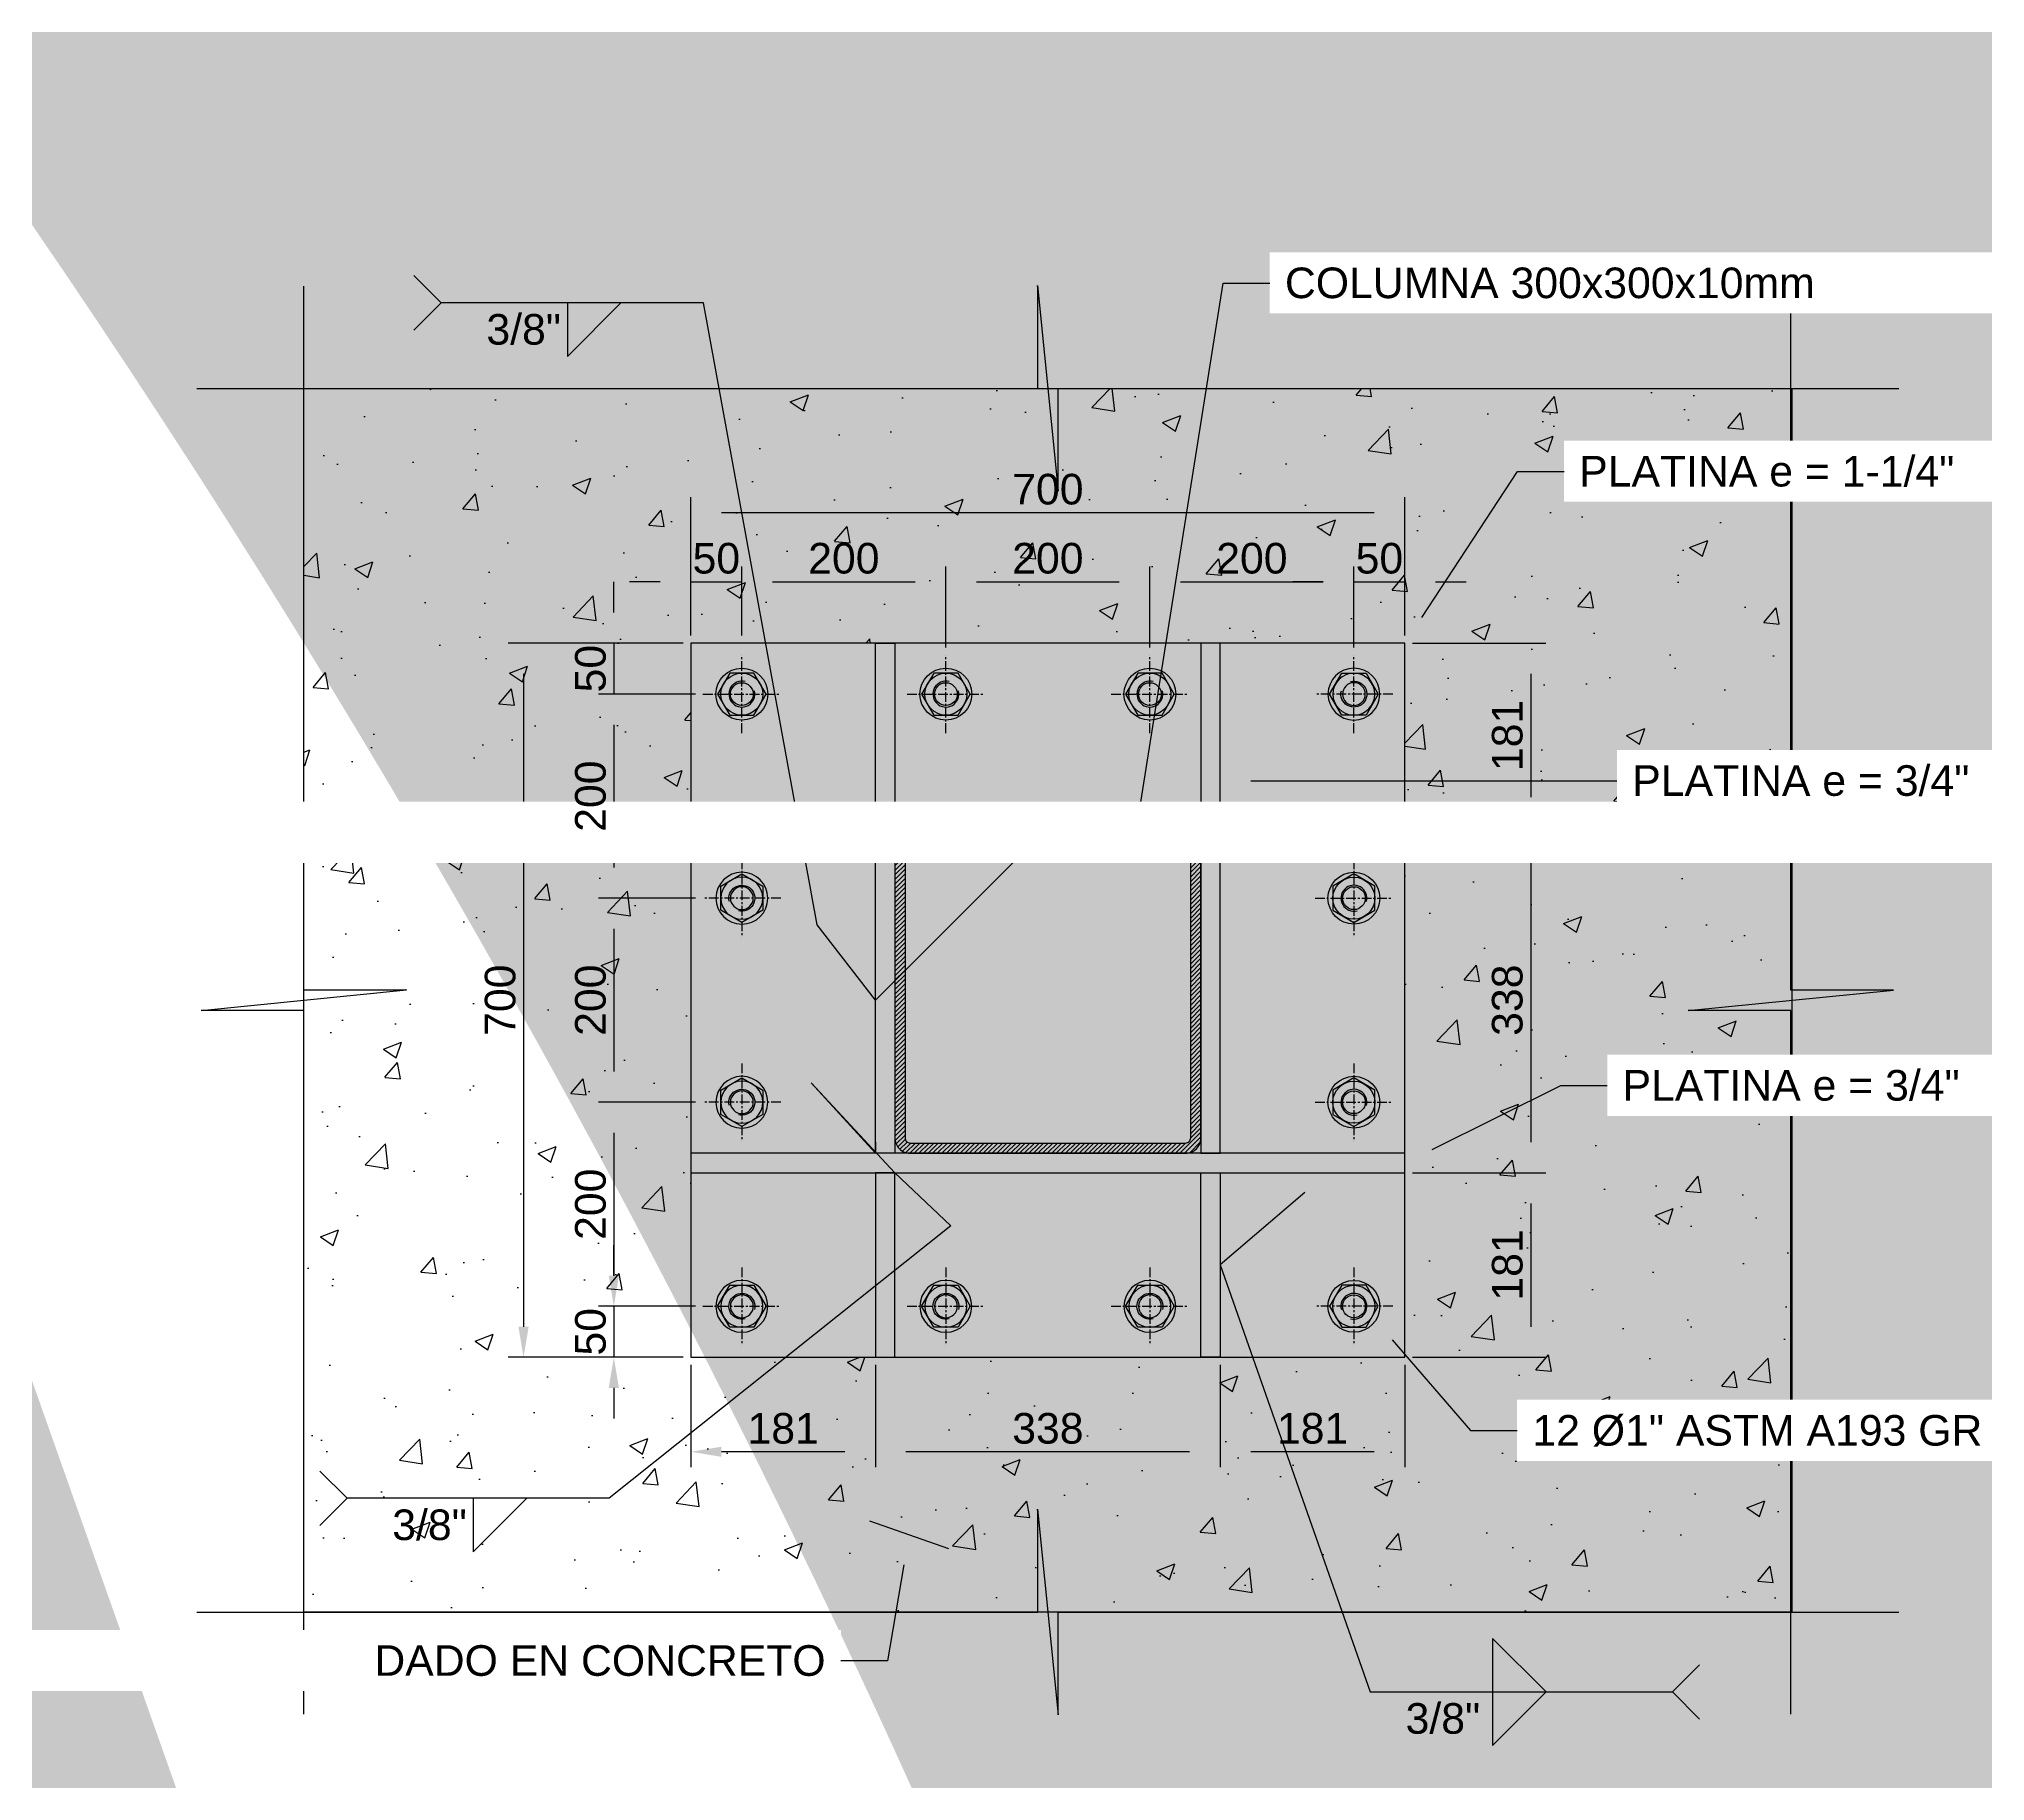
# Model space of a CAD drawing. Header units: millimetres. Extents: x -1367288 to 157996, y -18171 to 61708.
# Drawn here: x 15798 to 17706, y 14940 to 16647 of the extents above; entities that cross this region are included whole.
import ezdxf
from ezdxf import colors
from ezdxf.entities.mleader import LeaderData, LeaderLine
from ezdxf.enums import TextEntityAlignment as Align
from ezdxf.math import Vec2, Vec3

# ---------------------------------------------------------------- set-up
doc = ezdxf.new("R2010")
doc.units = ezdxf.units.MM
doc.header["$LTSCALE"] = 0.3
doc.linetypes.add('CENTER', pattern=[50.8, 31.75, -6.35, 6.35, -6.35])
for name, color, linetype in [('EE-CENTROS', 8, 'CENTER'), ('EE-TEXTO 2', 2, 'Continuous'), ('SIM-ACHURADOS', 8, 'Continuous'), ('SIM-CONCRETO', 8, 'Continuous'), ('SIM-COTAS', 1, 'Continuous'), ('SIM-PLATINAS', 2, 'Continuous'), ('SIM-PTE 300x300x10', 71, 'Continuous')]:
    doc.layers.add(name, color=color, linetype=linetype)
doc.styles.add('ARIAL EE', font='arial.ttf')
doc.styles.get("Standard").update_dxf_attribs({"font": 'arial.ttf'})
doc.dimstyles.new('EE 1_STANDAR', dxfattribs={"dimtxt": 2, "dimasz": 2, "dimexe": 1, "dimexo": 0.5, "dimgap": 0.5, "dimtad": 1, "dimdec": 0, "dimdsep": 46, "dimtxsty": 'ARIAL EE', "dimcen": 1.5, "dimclrd": 256, "dimclre": 256, "dimclrt": 2, "dimadec": 0, "dimazin": 0, "dimtfac": 1, "dimtdec": 0, "dimtix": 1, "dimtmove": 0, "dimatfit": 2, "dimfxl": 1, "dimlwd": -1, "dimlwe": -1, "dimarcsym": 0})

# ---------------------------------------------------------------- blocks, each defined once
blk = doc.blocks.new('TUERCA 1')
blk.add_lwpolyline([(-11.9, 20.6), (-23.8, 0), (-11.9, -20.6), (11.9, -20.6), (23.8, 0), (11.9, 20.6)], close=True)
for radius in [25.4, 20.6, 11.2]:
    blk.add_circle((0, 0), radius)
blk.add_arc((0, 0), 12.7, 75, 15)
at = {"layer": 'EE-CENTROS', "linetype": 'CENTER'}
for p, q in [((0, -38.1), (0, 38.1)), ((-38.1, 0), (38.1, 0))]:
    blk.add_line(p, q, dxfattribs=at)
blk = doc.blocks.new('*D330')
at = {"layer": 'SIM-COTAS', "transparency": 16777216}
for p, q in [((16429.9, 16054.9), (16258.4, 16054.9)), ((16273.4, 16024.9), (16273.4, 15384.9)), ((16429.9, 15354.9), (16258.4, 15354.9))]:
    blk.add_line(p, q, dxfattribs=at)
for points in [[(16268.4, 16024.9), (16278.4, 16024.9), (16273.4, 16054.9)], [(16268.4, 15384.9), (16278.4, 15384.9), (16273.4, 15354.9)]]:
    blk.add_solid(points, dxfattribs=at)
at = {"layer": 'SIM-COTAS', "color": 2, "transparency": 16777216, "insert": (16250.6, 15704.9), "char_height": 30, "attachment_point": 5, "rotation": 90, "style": 'ARIAL EE'}
blk.add_mtext('700', dxfattribs=at)
blk = doc.blocks.new('*D331')
at = {"layer": 'SIM-COTAS', "transparency": 16777216}
for p, q in [((16361.9, 16084.9), (16361.9, 16114.9)), ((16429.9, 16054.9), (16346.9, 16054.9)), ((16361.9, 16054.9), (16361.9, 16004.9)), ((16441.8, 16004.9), (16346.9, 16004.9)), ((16361.9, 15974.9), (16361.9, 15944.9))]:
    blk.add_line(p, q, dxfattribs=at)
for points in [[(16356.9, 16084.9), (16366.9, 16084.9), (16361.9, 16054.9)], [(16356.9, 15974.9), (16366.9, 15974.9), (16361.9, 16004.9)]]:
    blk.add_solid(points, dxfattribs=at)
at = {"layer": 'SIM-COTAS', "color": 2, "transparency": 16777216, "insert": (16339.1, 16029.9), "char_height": 30, "attachment_point": 5, "rotation": 90, "style": 'ARIAL EE'}
blk.add_mtext('50', dxfattribs=at)
blk = doc.blocks.new('*D332')
at = {"layer": 'SIM-COTAS', "transparency": 16777216}
for p, q in [((16441.8, 16004.9), (16346.9, 16004.9)), ((16361.9, 15974.9), (16361.9, 15834.9)), ((16441.8, 15804.9), (16346.9, 15804.9))]:
    blk.add_line(p, q, dxfattribs=at)
for points in [[(16356.9, 15974.9), (16366.9, 15974.9), (16361.9, 16004.9)], [(16356.9, 15834.9), (16366.9, 15834.9), (16361.9, 15804.9)]]:
    blk.add_solid(points, dxfattribs=at)
at = {"layer": 'SIM-COTAS', "color": 2, "transparency": 16777216, "insert": (16339.1, 15904.9), "char_height": 30, "attachment_point": 5, "rotation": 90, "style": 'ARIAL EE'}
blk.add_mtext('200', dxfattribs=at)
blk = doc.blocks.new('*D333')
at = {"layer": 'SIM-COTAS', "transparency": 16777216}
for p, q in [((16441.8, 15804.9), (16346.9, 15804.9)), ((16361.9, 15774.9), (16361.9, 15634.9)), ((16441.8, 15604.9), (16346.9, 15604.9))]:
    blk.add_line(p, q, dxfattribs=at)
for points in [[(16356.9, 15774.9), (16366.9, 15774.9), (16361.9, 15804.9)], [(16356.9, 15634.9), (16366.9, 15634.9), (16361.9, 15604.9)]]:
    blk.add_solid(points, dxfattribs=at)
at = {"layer": 'SIM-COTAS', "color": 2, "transparency": 16777216, "insert": (16339.1, 15704.9), "char_height": 30, "attachment_point": 5, "rotation": 90, "style": 'ARIAL EE'}
blk.add_mtext('200', dxfattribs=at)
blk = doc.blocks.new('*D334')
at = {"layer": 'SIM-COTAS', "transparency": 16777216}
for p, q in [((16441.8, 15604.9), (16346.9, 15604.9)), ((16361.9, 15574.9), (16361.9, 15434.9)), ((16441.8, 15404.9), (16346.9, 15404.9))]:
    blk.add_line(p, q, dxfattribs=at)
for points in [[(16356.9, 15574.9), (16366.9, 15574.9), (16361.9, 15604.9)], [(16356.9, 15434.9), (16366.9, 15434.9), (16361.9, 15404.9)]]:
    blk.add_solid(points, dxfattribs=at)
at = {"layer": 'SIM-COTAS', "color": 2, "transparency": 16777216, "insert": (16339.1, 15504.9), "char_height": 30, "attachment_point": 5, "rotation": 90, "style": 'ARIAL EE'}
blk.add_mtext('200', dxfattribs=at)
blk = doc.blocks.new('*D335')
at = {"layer": 'SIM-COTAS', "transparency": 16777216}
for p, q in [((16361.9, 15434.9), (16361.9, 15464.9)), ((16441.8, 15404.9), (16346.9, 15404.9)), ((16361.9, 15404.9), (16361.9, 15354.9)), ((16429.9, 15354.9), (16346.9, 15354.9)), ((16361.9, 15324.9), (16361.9, 15294.9))]:
    blk.add_line(p, q, dxfattribs=at)
for points in [[(16356.9, 15434.9), (16366.9, 15434.9), (16361.9, 15404.9)], [(16356.9, 15324.9), (16366.9, 15324.9), (16361.9, 15354.9)]]:
    blk.add_solid(points, dxfattribs=at)
at = {"layer": 'SIM-COTAS', "color": 2, "transparency": 16777216, "insert": (16339.1, 15379.9), "char_height": 30, "attachment_point": 5, "rotation": 90, "style": 'ARIAL EE'}
blk.add_mtext('50', dxfattribs=at)
blk = doc.blocks.new('*D336')
at = {"layer": 'SIM-COTAS', "transparency": 16777216}
for p, q in [((16437.4, 16062.4), (16437.4, 16197.8)), ((17137.4, 16062.4), (17137.4, 16197.8)), ((16467.4, 16182.8), (17107.4, 16182.8))]:
    blk.add_line(p, q, dxfattribs=at)
for points in [[(16467.4, 16187.8), (16467.4, 16177.8), (16437.4, 16182.8)], [(17107.4, 16187.8), (17107.4, 16177.8), (17137.4, 16182.8)]]:
    blk.add_solid(points, dxfattribs=at)
at = {"layer": 'SIM-COTAS', "color": 2, "transparency": 16777216, "insert": (16787.4, 16205.6), "char_height": 30, "attachment_point": 5, "style": 'ARIAL EE'}
blk.add_mtext('700', dxfattribs=at)
blk = doc.blocks.new('*D337')
at = {"layer": 'SIM-COTAS', "transparency": 16777216}
for p, q in [((16437.4, 16062.4), (16437.4, 16130.1)), ((16487.4, 16062.4), (16487.4, 16130.1)), ((16407.4, 16115.1), (16377.4, 16115.1)), ((16437.4, 16115.1), (16487.4, 16115.1)), ((16517.4, 16115.1), (16547.4, 16115.1))]:
    blk.add_line(p, q, dxfattribs=at)
for points in [[(16407.4, 16120.1), (16407.4, 16110.1), (16437.4, 16115.1)], [(16517.4, 16120.1), (16517.4, 16110.1), (16487.4, 16115.1)]]:
    blk.add_solid(points, dxfattribs=at)
at = {"layer": 'SIM-COTAS', "color": 2, "transparency": 16777216, "insert": (16462.4, 16137.9), "char_height": 30, "attachment_point": 5, "style": 'ARIAL EE'}
blk.add_mtext('50', dxfattribs=at)
blk = doc.blocks.new('*D338')
at = {"layer": 'SIM-COTAS', "transparency": 16777216}
for p, q in [((16487.4, 16062.4), (16487.4, 16130.1)), ((16687.4, 16050.5), (16687.4, 16130.1)), ((16517.4, 16115.1), (16657.4, 16115.1))]:
    blk.add_line(p, q, dxfattribs=at)
for points in [[(16517.4, 16120.1), (16517.4, 16110.1), (16487.4, 16115.1)], [(16657.4, 16120.1), (16657.4, 16110.1), (16687.4, 16115.1)]]:
    blk.add_solid(points, dxfattribs=at)
at = {"layer": 'SIM-COTAS', "color": 2, "transparency": 16777216, "insert": (16587.4, 16137.9), "char_height": 30, "attachment_point": 5, "style": 'ARIAL EE'}
blk.add_mtext('200', dxfattribs=at)
blk = doc.blocks.new('*D339')
at = {"layer": 'SIM-COTAS', "transparency": 16777216}
for p, q in [((16687.4, 16050.5), (16687.4, 16130.1)), ((16887.4, 16050.5), (16887.4, 16130.1)), ((16717.4, 16115.1), (16857.4, 16115.1))]:
    blk.add_line(p, q, dxfattribs=at)
for points in [[(16717.4, 16120.1), (16717.4, 16110.1), (16687.4, 16115.1)], [(16857.4, 16120.1), (16857.4, 16110.1), (16887.4, 16115.1)]]:
    blk.add_solid(points, dxfattribs=at)
at = {"layer": 'SIM-COTAS', "color": 2, "transparency": 16777216, "insert": (16787.4, 16137.9), "char_height": 30, "attachment_point": 5, "style": 'ARIAL EE'}
blk.add_mtext('200', dxfattribs=at)
blk = doc.blocks.new('*D340')
at = {"layer": 'SIM-COTAS', "transparency": 16777216}
for p, q in [((16887.4, 16050.5), (16887.4, 16130.1)), ((17087.4, 16050.5), (17087.4, 16130.1)), ((16917.4, 16115.1), (17057.4, 16115.1))]:
    blk.add_line(p, q, dxfattribs=at)
for points in [[(16917.4, 16120.1), (16917.4, 16110.1), (16887.4, 16115.1)], [(17057.4, 16120.1), (17057.4, 16110.1), (17087.4, 16115.1)]]:
    blk.add_solid(points, dxfattribs=at)
at = {"layer": 'SIM-COTAS', "color": 2, "transparency": 16777216, "insert": (16987.4, 16137.9), "char_height": 30, "attachment_point": 5, "style": 'ARIAL EE'}
blk.add_mtext('200', dxfattribs=at)
blk = doc.blocks.new('*D341')
at = {"layer": 'SIM-COTAS', "transparency": 16777216}
for p, q in [((17087.4, 16050.5), (17087.4, 16130.1)), ((17137.4, 16062.4), (17137.4, 16130.1)), ((17057.4, 16115.1), (17027.4, 16115.1)), ((17087.4, 16115.1), (17137.4, 16115.1)), ((17167.4, 16115.1), (17197.4, 16115.1))]:
    blk.add_line(p, q, dxfattribs=at)
for points in [[(17057.4, 16120.1), (17057.4, 16110.1), (17087.4, 16115.1)], [(17167.4, 16120.1), (17167.4, 16110.1), (17137.4, 16115.1)]]:
    blk.add_solid(points, dxfattribs=at)
at = {"layer": 'SIM-COTAS', "color": 2, "transparency": 16777216, "insert": (17112.4, 16137.9), "char_height": 30, "attachment_point": 5, "style": 'ARIAL EE'}
blk.add_mtext('50', dxfattribs=at)
blk = doc.blocks.new('*D342')
at = {"layer": 'SIM-COTAS', "transparency": 16777216}
for p, q in [((17144.9, 16054.9), (17275.7, 16054.9)), ((17260.7, 16024.9), (17260.7, 15903.9)), ((17144.9, 15873.9), (17275.7, 15873.9))]:
    blk.add_line(p, q, dxfattribs=at)
for points in [[(17255.7, 16024.9), (17265.7, 16024.9), (17260.7, 16054.9)], [(17255.7, 15903.9), (17265.7, 15903.9), (17260.7, 15873.9)]]:
    blk.add_solid(points, dxfattribs=at)
at = {"layer": 'SIM-COTAS', "color": 2, "transparency": 16777216, "insert": (17237.9, 15964.4), "char_height": 30, "attachment_point": 5, "rotation": 90, "style": 'ARIAL EE'}
blk.add_mtext('181', dxfattribs=at)
blk = doc.blocks.new('*D343')
at = {"layer": 'SIM-COTAS', "transparency": 16777216}
for p, q in [((17144.9, 15873.9), (17275.7, 15873.9)), ((17260.7, 15843.9), (17260.7, 15565.8)), ((17144.9, 15535.8), (17275.7, 15535.8))]:
    blk.add_line(p, q, dxfattribs=at)
for points in [[(17255.7, 15843.9), (17265.7, 15843.9), (17260.7, 15873.9)], [(17255.7, 15565.8), (17265.7, 15565.8), (17260.7, 15535.8)]]:
    blk.add_solid(points, dxfattribs=at)
at = {"layer": 'SIM-COTAS', "color": 2, "transparency": 16777216, "insert": (17237.9, 15704.9), "char_height": 30, "attachment_point": 5, "rotation": 90, "style": 'ARIAL EE'}
blk.add_mtext('338', dxfattribs=at)
blk = doc.blocks.new('*D344')
at = {"layer": 'SIM-COTAS', "transparency": 16777216}
for p, q in [((17144.9, 15535.8), (17275.7, 15535.8)), ((17260.7, 15505.8), (17260.7, 15384.9)), ((17144.9, 15354.9), (17275.7, 15354.9))]:
    blk.add_line(p, q, dxfattribs=at)
for points in [[(17255.7, 15505.8), (17265.7, 15505.8), (17260.7, 15535.8)], [(17255.7, 15384.9), (17265.7, 15384.9), (17260.7, 15354.9)]]:
    blk.add_solid(points, dxfattribs=at)
at = {"layer": 'SIM-COTAS', "color": 2, "transparency": 16777216, "insert": (17237.9, 15445.4), "char_height": 30, "attachment_point": 5, "rotation": 90, "style": 'ARIAL EE'}
blk.add_mtext('181', dxfattribs=at)
blk = doc.blocks.new('*D345')
at = {"layer": 'SIM-COTAS', "transparency": 16777216}
for p, q in [((16956.4, 15347.4), (16956.4, 15247.3)), ((17137.4, 15347.4), (17137.4, 15247.3)), ((17107.4, 15262.3), (16986.4, 15262.3))]:
    blk.add_line(p, q, dxfattribs=at)
for points in [[(16986.4, 15267.3), (16986.4, 15257.3), (16956.4, 15262.3)], [(17107.4, 15267.3), (17107.4, 15257.3), (17137.4, 15262.3)]]:
    blk.add_solid(points, dxfattribs=at)
at = {"layer": 'SIM-COTAS', "color": 2, "transparency": 16777216, "insert": (17046.9, 15285.1), "char_height": 30, "attachment_point": 5, "style": 'ARIAL EE'}
blk.add_mtext('181', dxfattribs=at)
blk = doc.blocks.new('*D346')
at = {"layer": 'SIM-COTAS', "transparency": 16777216}
for p, q in [((16618.3, 15347.4), (16618.3, 15247.3)), ((16956.4, 15347.4), (16956.4, 15247.3)), ((16926.4, 15262.3), (16648.3, 15262.3))]:
    blk.add_line(p, q, dxfattribs=at)
for points in [[(16648.3, 15267.3), (16648.3, 15257.3), (16618.3, 15262.3)], [(16926.4, 15267.3), (16926.4, 15257.3), (16956.4, 15262.3)]]:
    blk.add_solid(points, dxfattribs=at)
at = {"layer": 'SIM-COTAS', "color": 2, "transparency": 16777216, "insert": (16787.4, 15285.1), "char_height": 30, "attachment_point": 5, "style": 'ARIAL EE'}
blk.add_mtext('338', dxfattribs=at)
blk = doc.blocks.new('*D347')
at = {"layer": 'SIM-COTAS', "transparency": 16777216}
for p, q in [((16437.4, 15347.4), (16437.4, 15247.3)), ((16618.3, 15347.4), (16618.3, 15247.3)), ((16588.3, 15262.3), (16467.4, 15262.3))]:
    blk.add_line(p, q, dxfattribs=at)
for points in [[(16467.4, 15267.3), (16467.4, 15257.3), (16437.4, 15262.3)], [(16588.3, 15267.3), (16588.3, 15257.3), (16618.3, 15262.3)]]:
    blk.add_solid(points, dxfattribs=at)
at = {"layer": 'SIM-COTAS', "color": 2, "transparency": 16777216, "insert": (16527.9, 15285.1), "char_height": 30, "attachment_point": 5, "style": 'ARIAL EE'}
blk.add_mtext('181', dxfattribs=at)
blk = doc.blocks.new('AWS-FILL-IZQ')
at = {"transparency": 16777216}
for p, q in [((20, 0), (21.78, 1.78)), ((8.25, -3.5), (11.75, 0)), ((8.25, 0), (8.25, -3.5)), ((8.25, 0), (20, 0)), ((20, 0), (21.78, -1.78))]:
    blk.add_line(p, q, dxfattribs=at)
at = {"layer": 'EE-TEXTO 2', "color": 2, "transparency": 16777216, "style": 'ARIAL EE'}
for tag, p, flags in [('OBSERVACION', (22.3, -1.07), 4), ('DE-TANTO-CADA-TANTO', (12.07, -2.68), 12)]:
    blk.add_attdef(tag, p, '', height=2, dxfattribs=dict(at, flags=flags))
at = {"layer": 'EE-TEXTO 2', "color": 2, "transparency": 16777216, "style": 'ARIAL EE', "flags": 12}
blk.add_attdef('VALOR_SOLDADURA', text='', height=2, dxfattribs=at).set_placement((7.44, -2.73), align=Align.RIGHT)
blk = doc.blocks.new('AWS-FILL-DER')
at = {"transparency": 16777216}
for p, q in [((-19.75, 0), (-21.53, 1.78)), ((-11.5, -3.5), (-8, 0)), ((-19.75, 0), (-21.53, -1.78)), ((-8, 0), (-19.75, 0)), ((-11.5, 0), (-11.5, -3.5))]:
    blk.add_line(p, q, dxfattribs=at)
at = {"layer": 'EE-TEXTO 2', "color": 2, "transparency": 16777216, "style": 'ARIAL EE'}
for tag, flags, p in [('OBSERVACION', 4, (-21.91, -1.07)), ('VALOR_SOLDADURA', 12, (-11.92, -2.73))]:
    blk.add_attdef(tag, text='', height=2, dxfattribs=dict(at, flags=flags)).set_placement(p, align=Align.RIGHT)
at = {"layer": 'EE-TEXTO 2', "color": 2, "transparency": 16777216, "style": 'ARIAL EE', "flags": 12}
blk.add_attdef('DE-TANTO-CADA-TANTO', (-7.66, -2.68), '', height=2, dxfattribs=at)

msp = doc.modelspace()

# ---------------------------------------------------------------- hatches: boundary and pattern name
at = {"layer": 'SIM-ACHURADOS'}
h = msp.add_hatch(dxfattribs=at)
h.set_pattern_fill('ANSI31', color=256)
h.set_pattern_definition([(45, (720.4774, -879.499), (-2.24506403, 2.24506403), [])])
edge = h.paths.add_edge_path(flags=16)
edge.add_line((16652.4, 15564.9), (16922.4, 15564.9))
edge.add_arc((16922.4, 15569.9), 5, 270, 360)
edge.add_line((16927.4, 15569.9), (16927.4, 15839.9))
edge.add_arc((16922.4, 15839.9), 5, 0, 90)
edge.add_line((16922.4, 15844.9), (16652.4, 15844.9))
edge.add_arc((16652.4, 15839.9), 5, 90, 180)
edge.add_line((16647.4, 15839.9), (16647.4, 15569.9))
edge.add_arc((16652.4, 15569.9), 5, 180, 270)
edge = h.paths.add_edge_path()
edge.add_line((16652.4, 15554.9), (16922.4, 15554.9))
edge.add_arc((16922.4, 15569.9), 15, 270, 360)
edge.add_line((16937.4, 15569.9), (16937.4, 15839.9))
edge.add_arc((16922.4, 15839.9), 15, 0, 90)
edge.add_line((16922.4, 15854.9), (16652.4, 15854.9))
edge.add_arc((16652.4, 15839.9), 15, 90, 180)
edge.add_line((16637.4, 15839.9), (16637.4, 15569.9))
edge.add_arc((16652.4, 15569.9), 15, 180, 270)
at = {"layer": 'SIM-CONCRETO'}
h = msp.add_hatch(dxfattribs=at)
h.set_pattern_fill('AR-CONC', color=256)
h.set_pattern_definition([(50, (720.48, -879.5), (182.1847, -15.9391), [19.05, -209.55]), (355, (720.48, -879.5), (-35.2434, 191.0568), [15.24, -167.6406]), (100.45144, (735.66, -880.83), (146.9412, 175.1178), [16.19, -178.0902]), (46.1842, (720.48, -828.7), (271.079, -42.0423), [28.575, -314.325]), (96.6356, (743.07, -832.2), (237.404, 247.426), [24.285, -267.1356]), (351.1842, (720.48, -828.7), (237.404, 247.426), [22.86, -251.4597]), (21, (745.88, -841.4), (151.6144, -102.2652), [19.05, -209.55]), (326, (745.88, -841.4), (61.802, 184.188), [15.24, -167.64]), (71.45144, (758.51, -849.92), (213.4164, 81.9228), [16.19, -178.09]), (37.5, (720.48, -879.5), (3.0886, 84.55504), [0, -165.608, 0, -170.18, 0, -168.275]), (7.5, (720.48, -879.5), (66.81966, 100.18057), [0, -97.028, 0, -161.798, 0, -64.135]), (327.5, (663.835, -879.5), (135.5906, -5.72874), [0, -63.5, 0, -198.12, 0, -262.89]), (317.5, (638.44, -879.5), (148.1292, 25.4265), [0, -82.55, 0, -131.572, 0, -186.69])])
h.paths.add_polyline_path([(16437.4, 15354.9), (17137.4, 15354.9), (17137.4, 16054.9), (16437.4, 16054.9)], flags=16)
h.paths.add_polyline_path([(17516.7, 15105.1), (16058, 15105.1), (16058, 16304.6), (17516.7, 16304.6)])
at = {"layer": 'SIM-COTAS'}
h = msp.add_hatch(dxfattribs=at)
h.set_pattern_fill('ANGLE', color=256)
h.set_pattern_definition([(0, (0, 0), (0, 6.985), [5.08, -1.905]), (90, (0, 0), (-6.985, 4e-16), [5.08, -1.905])])
edge = h.paths.add_edge_path()
edge.add_line((16067.5, 17787), (6817.4, 14343.3))
edge.add_line((6817.4, 14343.3), (7325.6, 10420.5))
edge.add_line((7325.6, 10420.5), (17529.6, 10420.5))
edge.add_arc((5217.5, 9809.3), 12327.3, -9.54019, 2.84196, ccw=False)
edge.add_line((17374.3, 7766.2), (20929.5, 15572.8))
edge.add_line((20929.5, 15572.8), (16067.5, 17787))
edge = h.paths.add_edge_path(flags=17)
edge.add_arc((7571.2, 10829), 9966.8, 357.6514, 401.32551)

# ---------------------------------------------------------------- linework, layer by layer
at = {"layer": 'SIM-CONCRETO'}
msp.add_lwpolyline([(17516.7, 15105.1), (16058, 15105.1), (16058, 16304.6), (17516.7, 16304.6)], close=True, dxfattribs=at)
at = {"layer": 'SIM-COTAS'}
for points in [[(15953, 16304.6), (16777.4, 16304.6), (16777.4, 16403.9, 0.024922), (16777.3, 16405.4), (16797.5, 16203.9, -0.024922), (16797.4, 16205.4), (16797.4, 16304.6), (17621.7, 16304.6)], [(16058, 15005.1), (16058, 15694.9), (15958.8, 15694.9, 0.024922), (15957.3, 15694.8), (16158.8, 15715, -0.024922), (16157.3, 15714.9), (16058, 15714.9), (16058, 16404.6)], [(17515.7, 15005), (17515.7, 15694.8), (17416.5, 15694.8, 0.024922), (17415, 15694.7), (17616.5, 15714.9, -0.024922), (17615, 15714.8), (17515.7, 15714.8), (17515.7, 16404.5)], [(15953, 15105.1), (16777.4, 15105.1), (16777.4, 15204.4, 0.024922), (16777.3, 15205.9), (16797.5, 15004.4, -0.024922), (16797.4, 15005.9), (16797.4, 15105.1), (17621.7, 15105.1)]]:
    msp.add_lwpolyline(points, format="xyb", dxfattribs=at)
msp.add_lwpolyline([(17275.8, 15026.9), (17223.3, 15079.4), (17223.3, 15026.9)], dxfattribs=at)
at = {"layer": 'SIM-PLATINAS'}
for points in [[(16437.4, 15354.9), (17137.4, 15354.9), (17137.4, 16054.9), (16437.4, 16054.9)], [(16637.4, 16054.9), (16637.4, 15873.9), (16618.3, 15873.9), (16618.3, 16054.9)], [(16937.4, 16054.9), (16937.4, 15873.9), (16956.4, 15873.9), (16956.4, 16054.9)], [(16437.4, 15854.9), (17137.4, 15854.9), (17137.4, 15873.9), (16437.4, 15873.9)], [(16637.4, 15854.9), (16637.4, 15554.9), (16618.3, 15554.9), (16618.3, 15854.9)], [(16937.4, 15854.9), (16937.4, 15554.9), (16956.4, 15554.9), (16956.4, 15854.9)], [(16437.4, 15535.8), (17137.4, 15535.8), (17137.4, 15554.9), (16437.4, 15554.9)], [(16637.4, 15354.9), (16637.4, 15535.8), (16618.3, 15535.8), (16618.3, 15354.9)], [(16937.4, 15354.9), (16937.4, 15535.8), (16956.4, 15535.8), (16956.4, 15354.9)]]:
    msp.add_lwpolyline(points, close=True, dxfattribs=at)
at = {"layer": 'SIM-PTE 300x300x10'}
for points in [[(16652.4, 15554.9), (16922.4, 15554.9, 0.414214), (16937.4, 15569.9), (16937.4, 15839.9, 0.414214), (16922.4, 15854.9), (16652.4, 15854.9, 0.414214), (16637.4, 15839.9), (16637.4, 15569.9, 0.414214)], [(16652.4, 15564.9), (16922.4, 15564.9, 0.414214), (16927.4, 15569.9), (16927.4, 15839.9, 0.414214), (16922.4, 15844.9), (16652.4, 15844.9, 0.414214), (16647.4, 15839.9), (16647.4, 15569.9, 0.414214)]]:
    msp.add_lwpolyline(points, format="xyb", close=True, dxfattribs=at)

# ---------------------------------------------------------------- block references
for p in [(16487.4, 16004.9), (16687.4, 16004.9), (16887.4, 16004.9)]:
    msp.add_blockref('TUERCA 1', p)
at = {"xscale": -1}
msp.add_blockref('TUERCA 1', (17087.4, 16004.9), dxfattribs=at)
msp.add_blockref('TUERCA 1', (17087.4, 16004.9), dxfattribs=at)
for p, rotation in [((16487.4, 15804.9), 90), ((16487.4, 15604.9), 90), ((16487.4, 15404.9), 180), ((16687.4, 15404.9), 180), ((16887.4, 15404.9), 180)]:
    msp.add_blockref('TUERCA 1', p, dxfattribs=dict(at, rotation=rotation))
for p, rotation in [((17087.4, 15804.9), 270), ((17087.4, 15604.9), 270), ((17087.4, 15404.9), 180), ((17087.4, 15404.9), 180)]:
    msp.add_blockref('TUERCA 1', p, dxfattribs=dict(rotation=rotation))

# ---------------------------------------------------------------- dimensions: what is measured, and where the dimension line sits
at = {"layer": 'SIM-COTAS'}
for base, p1, p2, picture, middle in [((17137.4, 16182.8), (16437.4, 16054.9), (17137.4, 16054.9), '*D336', (16787.4, 16205.6)), ((16487.4, 16115.1), (16437.4, 16054.9), (16487.4, 16054.9), '*D337', (16462.4, 16137.9)), ((16687.4, 16115.1), (16487.4, 16054.9), (16687.4, 16043), '*D338', (16587.4, 16137.9)), ((16887.4, 16115.1), (16687.4, 16043), (16887.4, 16043), '*D339', (16787.4, 16137.9)), ((17087.4, 16115.1), (16887.4, 16043), (17087.4, 16043), '*D340', (16987.4, 16137.9)), ((17137.4, 16115.1), (17087.4, 16043), (17137.4, 16054.9), '*D341', (17112.4, 16137.9)), ((16437.4, 15262.3), (16618.3, 15354.9), (16437.4, 15354.9), '*D347', (16527.9, 15285.1)), ((16618.3, 15262.3), (16956.4, 15354.9), (16618.3, 15354.9), '*D346', (16787.4, 15285.1)), ((16956.4, 15262.3), (17137.4, 15354.9), (16956.4, 15354.9), '*D345', (17046.9, 15285.1))]:
    dim = msp.add_linear_dim(base=base, p1=p1, p2=p2, dimstyle='EE 1_STANDAR', dxfattribs=at)
    dim.commit()
    dim.dimension.update_dxf_attribs({"geometry": picture, "text_midpoint": middle})
for base, p1, p2, picture, middle in [((16361.9, 16004.9), (16437.4, 16054.9), (16449.3, 16004.9), '*D331', (16339.1, 16029.9)), ((16273.4, 15354.9), (16437.4, 16054.9), (16437.4, 15354.9), '*D330', (16250.6, 15704.9)), ((17260.7, 15873.9), (17137.4, 16054.9), (17137.4, 15873.9), '*D342', (17237.9, 15964.4)), ((16361.9, 15804.9), (16449.3, 16004.9), (16449.3, 15804.9), '*D332', (16339.1, 15904.9)), ((17260.7, 15535.8), (17137.4, 15873.9), (17137.4, 15535.8), '*D343', (17237.9, 15704.9)), ((16361.9, 15604.9), (16449.3, 15804.9), (16449.3, 15604.9), '*D333', (16339.1, 15704.9)), ((16361.9, 15404.9), (16449.3, 15604.9), (16449.3, 15404.9), '*D334', (16339.1, 15504.9)), ((17260.7, 15354.9), (17137.4, 15535.8), (17137.4, 15354.9), '*D344', (17237.9, 15445.4)), ((16361.9, 15354.9), (16449.3, 15404.9), (16437.4, 15354.9), '*D335', (16339.1, 15379.9))]:
    dim = msp.add_linear_dim(base=base, p1=p1, p2=p2, angle=90, dimstyle='EE 1_STANDAR', dxfattribs=at)
    dim.commit()
    dim.dimension.update_dxf_attribs({"geometry": picture, "text_midpoint": middle})

# ---------------------------------------------------------------- leaders
ml = msp.add_multileader_block('Standard', dxfattribs=at)
ml.set_content('AWS-FILL-DER', color=256, scale=15)
ml.set_attribute('DE-TANTO-CADA-TANTO', '', width=0)
ml.set_attribute('VALOR_SOLDADURA', '3/8"', width=0)
ml.set_attribute('OBSERVACION', '', width=0)
ml.set_leader_properties(color=256)
ml.build(insert=Vec2(0, 0))
ml.multileader.update_dxf_attribs({"arrow_head_size": 30, "scale": 15, "block_connection_type": 1})
ctx = ml.context
ctx.base_point, ctx.scale, ctx.char_height, ctx.arrow_head_size, ctx.landing_gap_size, ctx.plane_origin = Vec3(16192.7, 16388.4), 15, 60, 30, 30, Vec3(16608.3, 16334.2)
ctx.attachment_type = 1
notes = []
notes.append((ctx, [(0, (1, 1, 0), (16449.8, 16388.4), (-1, 0), 80.9, [(1, [(16787.4, 15873.9), (16618.3, 15704.9), (16561.3, 15778.9)], 0, [])])]))
ctx.block.insert = Vec3(16488.9, 16388.4)
ml = msp.add_multileader_block('Standard', dxfattribs=at)
ml.set_content('AWS-FILL-DER', color=256, scale=15)
ml.set_attribute('DE-TANTO-CADA-TANTO', '', width=0)
ml.set_attribute('VALOR_SOLDADURA', '3/8"', width=0)
ml.set_attribute('OBSERVACION', '', width=0)
ml.set_leader_properties(color=256)
ml.build(insert=Vec2(0, 0))
ml.multileader.update_dxf_attribs({"arrow_head_size": 30, "scale": 15, "block_connection_type": 1})
ctx = ml.context
ctx.base_point, ctx.scale, ctx.char_height, ctx.arrow_head_size, ctx.landing_gap_size, ctx.plane_origin = Vec3(16100.3, 15216.7), 15, 60, 30, 30, Vec3(16515.9, 15162.5)
ctx.attachment_type = 1
notes.append((ctx, [(0, (1, 1, 0), (16357.4, 15216.7), (-1, 0), 80.9, [(2, [(16618.3, 15535.8), (16618.3, 15554.9), (16555.2, 15623.8), (16637.4, 15535.8), (16692.2, 15483.6)], 0, [])])]))
ctx.block.insert = Vec3(16396.6, 15216.7)
at = {"layer": 'SIM-COTAS', "linetype": 'Continuous'}
ml = msp.add_multileader_mtext('Standard', dxfattribs=at)
ml.set_content('\\A1;{\\C2;COLUMNA\\PPTE 300x300x10mm}', color=256)
ml.set_leader_properties()
ml.build(insert=Vec2(0, 0))
ml.multileader.update_dxf_attribs({"dogleg_length": 0.0025, "arrow_head_size": 100, "scale": 50})
ctx = ml.context
ctx.base_point, ctx.scale, ctx.char_height, ctx.arrow_head_size, ctx.landing_gap_size, ctx.plane_origin = Vec3(-14168.4, 15241.2, -2.4), 50, 100, 100, 50, Vec3(-17561.4, -408, -2.4)
notes.append((ctx, [(0, (1, 1, 0), (-14245.6, 15241.2, -2.4), (1, 0), 77.3, [(0, [(-14456.5, 15241.2, -2.4)], 0, [])])]))
ctx.mtext.insert, ctx.mtext.width, ctx.mtext.defined_height, ctx.mtext.flow_direction = Vec3(-14118.4, 15292.1, -2.4), 1318.047, 411.1, 5
for ctx, leaders in notes:
    for number, flags, end, landing, length, lines in leaders:
        leader = LeaderData()
        leader.index, (leader.has_last_leader_line, leader.has_dogleg_vector, leader.attachment_direction) = number, flags
        leader.last_leader_point, leader.dogleg_vector, leader.dogleg_length = Vec3(end), Vec3(landing), length
        for number, points, colour, breaks in lines:
            line = LeaderLine()
            line.index, line.vertices, line.color, line.breaks = number, Vec3.list(points), colors.encode_raw_color(colour), breaks
            leader.lines.append(line)
        ctx.leaders.append(leader)

# ---------------------------------------------------------------- next in the draw order: leaders
ml = msp.add_multileader_mtext('Standard', dxfattribs=at)
ml.set_content('\\A1;{\\C2;PLATINA e = 1-1/4"}', color=256)
ml.set_leader_properties()
ml.build(insert=Vec2(0, 0))
ml.multileader.update_dxf_attribs({"dogleg_length": 0.0025, "arrow_head_size": 30, "scale": 15})
ctx = ml.context
ctx.base_point, ctx.scale, ctx.char_height, ctx.arrow_head_size, ctx.landing_gap_size, ctx.plane_origin = Vec3(17293.3, 16223.2, 0), 15, 30, 30, 15, Vec3(-12819.6, 21911.8, 0)
notes = []
notes.append((ctx, [(0, (1, 1, 0), (17247.8, 16223.2, 0), (1, 0), 45.6, [(0, [(17137.4, 16054.9, 0)], 0, [])])]))
ctx.mtext.insert, ctx.mtext.width, ctx.mtext.defined_height, ctx.mtext.flow_direction = Vec3(17308.3, 16238.4, 0), 180.376, 126.9, 5
ctx.mtext.has_bg_fill, ctx.mtext.bg_color, ctx.mtext.bg_scale_factor, ctx.mtext.bg_transparency, ctx.mtext.use_window_bg_color = 1, -1027028792, 1.5, 0, 1
ml = msp.add_multileader_mtext('Standard', dxfattribs=at)
ml.set_content('\\A1;{\\C2;PLATINA e = 3/4"}', color=256)
ml.set_leader_properties()
ml.build(insert=Vec2(0, 0))
ml.multileader.update_dxf_attribs({"dogleg_length": 0.0025, "arrow_head_size": 30, "scale": 15})
ctx = ml.context
ctx.base_point, ctx.scale, ctx.char_height, ctx.arrow_head_size, ctx.landing_gap_size, ctx.plane_origin = Vec3(17345.3, 15919.9, 0), 15, 30, 30, 15, Vec3(-12660.2, 21692.6, 0)
notes.append((ctx, [(0, (1, 1, 0), (17299.7, 15919.9, 0), (1, 0), 45.6, [(0, [(16956.4, 15919.9, 0)], 0, [])])]))
ctx.mtext.insert, ctx.mtext.width, ctx.mtext.defined_height, ctx.mtext.flow_direction = Vec3(17360.3, 15935.2, 0), 180.376, 126.9, 5
ctx.mtext.has_bg_fill, ctx.mtext.bg_color, ctx.mtext.bg_scale_factor, ctx.mtext.bg_transparency, ctx.mtext.use_window_bg_color = 1, -1027028792, 1.5, 0, 1
ml = msp.add_multileader_mtext('Standard', dxfattribs=at)
ml.set_content('\\A1;{\\C2;PLATINA e = 3/4"}', color=256)
ml.set_leader_properties()
ml.build(insert=Vec2(0, 0))
ml.multileader.update_dxf_attribs({"dogleg_length": 0.0025, "arrow_head_size": 30, "scale": 15})
ctx = ml.context
ctx.base_point, ctx.scale, ctx.char_height, ctx.arrow_head_size, ctx.landing_gap_size, ctx.plane_origin = Vec3(17335.8, 15621.2), 15, 30, 30, 15, Vec3(-12660.2, 21418.1)
notes.append((ctx, [(0, (1, 1, 0), (17290.2, 15621.2), (1, 0), 45.6, [(0, [(17137.4, 15545.4)], 0, [])])]))
ctx.mtext.insert, ctx.mtext.width, ctx.mtext.defined_height, ctx.mtext.flow_direction = Vec3(17350.8, 15636.5), 180.376, 126.9, 5
ctx.mtext.has_bg_fill, ctx.mtext.bg_color, ctx.mtext.bg_scale_factor, ctx.mtext.bg_transparency, ctx.mtext.use_window_bg_color = 1, -1027028792, 1.5, 0, 1
ml = msp.add_multileader_mtext('Standard', dxfattribs=at)
ml.set_content('{\\C2;12 %%C1" ASTM A193 GR B7 CABEZA INVERTIDA ANCLAR 250mm AL CONCRETO}', color=256)
ml.set_leader_properties()
ml.build(insert=Vec2(0, 0))
ml.multileader.update_dxf_attribs({"dogleg_length": 0.0025, "arrow_head_size": 30, "scale": 15})
ctx = ml.context
ctx.base_point, ctx.scale, ctx.char_height, ctx.arrow_head_size, ctx.landing_gap_size, ctx.plane_origin = Vec3(17247.4, 15283), 15, 30, 30, 15, Vec3(-12750.6, 21019.8)
notes.append((ctx, [(0, (1, 1, 0), (17201.8, 15283), (1, 0), 45.6, [(0, [(17105.3, 15394.6)], 0, [])])]))
ctx.mtext.insert, ctx.mtext.width, ctx.mtext.defined_height, ctx.mtext.flow_direction = Vec3(17262.4, 15298.3), 585.256, 126.9, 5
ctx.mtext.has_bg_fill, ctx.mtext.bg_color, ctx.mtext.bg_scale_factor, ctx.mtext.bg_transparency, ctx.mtext.use_window_bg_color = 1, -1027028792, 1.5, 0, 1
ml = msp.add_multileader_mtext('Standard', dxfattribs=at)
ml.set_content('\\A1;{\\C2;DADO EN CONCRETO}', color=256)
ml.set_leader_properties()
ml.build(insert=Vec2(0, 0))
ml.multileader.update_dxf_attribs({"dogleg_length": 0.0025, "arrow_head_size": 30, "scale": 15})
ctx = ml.context
ctx.base_point, ctx.scale, ctx.char_height, ctx.arrow_head_size, ctx.landing_gap_size, ctx.plane_origin = Vec3(16318.7, 15057.5), 15, 30, 30, 15, Vec3(-12856.1, 21283.7)
ctx.text_align_type = 2
notes.append((ctx, [(1, (1, 1, 0), (16630.1, 15057.5), (-1, 0), 45.6, [(0, [(16651.2, 15181.2)], 0, [])])]))
ctx.mtext.insert, ctx.mtext.width, ctx.mtext.defined_height, ctx.mtext.alignment, ctx.mtext.flow_direction = Vec3(16569.5, 15072.7), 250.87, 126.9, 3, 5
ctx.mtext.has_bg_fill, ctx.mtext.bg_color, ctx.mtext.bg_scale_factor, ctx.mtext.bg_transparency, ctx.mtext.use_window_bg_color = 1, -1027028792, 1.5, 0, 1
for ctx, leaders in notes:
    for number, flags, end, landing, length, lines in leaders:
        leader = LeaderData()
        leader.index, (leader.has_last_leader_line, leader.has_dogleg_vector, leader.attachment_direction) = number, flags
        leader.last_leader_point, leader.dogleg_vector, leader.dogleg_length = Vec3(end), Vec3(landing), length
        for number, points, colour, breaks in lines:
            line = LeaderLine()
            line.index, line.vertices, line.color, line.breaks = number, Vec3.list(points), colors.encode_raw_color(colour), breaks
            leader.lines.append(line)
        ctx.leaders.append(leader)

# ---------------------------------------------------------------- next in the draw order: linework, layer by layer
msp.add_line((16612.6, 15194.7), (16689.9, 15167.6), dxfattribs=at)

# ---------------------------------------------------------------- next in the draw order: leaders
ml = msp.add_multileader_mtext('Standard', dxfattribs=at)
ml.set_content('\\A1;{\\C2;COLUMNA 300x300x10mm}', color=256)
ml.set_leader_properties()
ml.build(insert=Vec2(0, 0))
ml.multileader.update_dxf_attribs({"dogleg_length": 0.0025, "arrow_head_size": 30, "scale": 15})
ctx = ml.context
ctx.base_point, ctx.scale, ctx.char_height, ctx.arrow_head_size, ctx.landing_gap_size, ctx.plane_origin = Vec3(17004.8, 16407.7), 15, 30, 30, 15, Vec3(-13148.7, 22609.2)
notes = []
notes.append((ctx, [(0, (1, 1, 0), (16959.3, 16407.7), (1, 0), 45.6, [(0, [(16871.4, 15854.9)], 0, [])])]))
ctx.mtext.insert, ctx.mtext.width, ctx.mtext.defined_height, ctx.mtext.flow_direction = Vec3(17019.8, 16423), 180.376, 126.9, 5
ctx.mtext.has_bg_fill, ctx.mtext.bg_color, ctx.mtext.bg_scale_factor, ctx.mtext.bg_transparency, ctx.mtext.use_window_bg_color = 1, -1027028792, 1.5, 0, 1
at = {"layer": 'SIM-COTAS'}
ml = msp.add_multileader_block('Standard', dxfattribs=at)
ml.set_content('AWS-FILL-IZQ', color=256, scale=15)
ml.set_attribute('VALOR_SOLDADURA', '3/8"', width=0)
ml.set_attribute('DE-TANTO-CADA-TANTO', '', width=0)
ml.set_attribute('OBSERVACION', '', width=0)
ml.set_leader_properties(color=256)
ml.build(insert=Vec2(0, 0))
ml.multileader.update_dxf_attribs({"arrow_head_size": 30, "scale": 15, "block_connection_type": 1})
ctx = ml.context
ctx.base_point, ctx.scale, ctx.char_height, ctx.arrow_head_size, ctx.landing_gap_size, ctx.plane_origin = Vec3(17223.3, 15026.9), 15, 60, 30, 30, Vec3(17222.8, 15236.9)
ctx.attachment_type = 1
notes.append((ctx, [(0, (1, 1, 0), (17103.3, 15026.9), (1, 0), 120, [(1, [(17062.1, 15535.8), (16956.4, 15445.4)], 0, [])])]))
ctx.block.insert = Vec3(17099.6, 15026.9)
for ctx, leaders in notes:
    for number, flags, end, landing, length, lines in leaders:
        leader = LeaderData()
        leader.index, (leader.has_last_leader_line, leader.has_dogleg_vector, leader.attachment_direction) = number, flags
        leader.last_leader_point, leader.dogleg_vector, leader.dogleg_length = Vec3(end), Vec3(landing), length
        for number, points, colour, breaks in lines:
            line = LeaderLine()
            line.index, line.vertices, line.color, line.breaks = number, Vec3.list(points), colors.encode_raw_color(colour), breaks
            leader.lines.append(line)
        ctx.leaders.append(leader)

# ---------------------------------------------------------------- next in the draw order: leaders
at = {"layer": 'SIM-COTAS', "linetype": 'Continuous'}
ml = msp.add_multileader_mtext('Standard', dxfattribs=at)
ml.set_content('\\A1;{\\C2;COLUMNA 300x300x10mm}', color=256)
ml.set_leader_properties()
ml.build(insert=Vec2(0, 0))
ml.multileader.update_dxf_attribs({"dogleg_length": 0.0025, "arrow_head_size": 30, "scale": 15})
ctx = ml.context
ctx.base_point, ctx.scale, ctx.char_height, ctx.arrow_head_size, ctx.landing_gap_size, ctx.plane_origin = Vec3(18286.9, 15869.2), 15, 30, 30, 15, Vec3(-10980.3, 22266.4)
ctx.text_align_type = 2
notes = []
notes.append((ctx, [(1, (1, 1, 0), (18656.2, 15869.2), (-1, 0), 45.6, [(0, [(18819.7, 15507.6)], 0, [])])]))
ctx.mtext.insert, ctx.mtext.width, ctx.mtext.defined_height, ctx.mtext.alignment, ctx.mtext.flow_direction = Vec3(18595.6, 15884.5), 180.376, 126.9, 3, 5
ctx.mtext.has_bg_fill, ctx.mtext.bg_color, ctx.mtext.bg_scale_factor, ctx.mtext.bg_transparency, ctx.mtext.use_window_bg_color = 1, -1027028792, 1.5, 0, 1
ml = msp.add_multileader_mtext('Standard', dxfattribs=at)
ml.set_content('\\A1;{\\C2;PLATINA e = 5/8"}', color=256)
ml.set_leader_properties()
ml.build(insert=Vec2(0, 0))
ml.multileader.update_dxf_attribs({"dogleg_length": 0.0025, "arrow_head_size": 30, "scale": 15})
ctx = ml.context
ctx.base_point, ctx.scale, ctx.char_height, ctx.arrow_head_size, ctx.landing_gap_size, ctx.plane_origin = Vec3(18694.6, 14822.6), 15, 30, 30, 15, Vec3(-10575.3, 21018.7)
ctx.text_align_type = 2
notes.append((ctx, [(1, (1, 1, 0), (18941.7, 14822.6), (-1, 0), 45.6, [(0, [(18941.7, 15012)], 0, [])])]))
ctx.mtext.insert, ctx.mtext.width, ctx.mtext.defined_height, ctx.mtext.alignment, ctx.mtext.flow_direction = Vec3(18881.1, 14837.9), 180.376, 126.9, 3, 5
ctx.mtext.has_bg_fill, ctx.mtext.bg_color, ctx.mtext.bg_scale_factor, ctx.mtext.bg_transparency, ctx.mtext.use_window_bg_color = 1, -1027028792, 1.5, 0, 1
for ctx, leaders in notes:
    for number, flags, end, landing, length, lines in leaders:
        leader = LeaderData()
        leader.index, (leader.has_last_leader_line, leader.has_dogleg_vector, leader.attachment_direction) = number, flags
        leader.last_leader_point, leader.dogleg_vector, leader.dogleg_length = Vec3(end), Vec3(landing), length
        for number, points, colour, breaks in lines:
            line = LeaderLine()
            line.index, line.vertices, line.color, line.breaks = number, Vec3.list(points), colors.encode_raw_color(colour), breaks
            leader.lines.append(line)
        ctx.leaders.append(leader)

doc.saveas('drawing.dxf')
